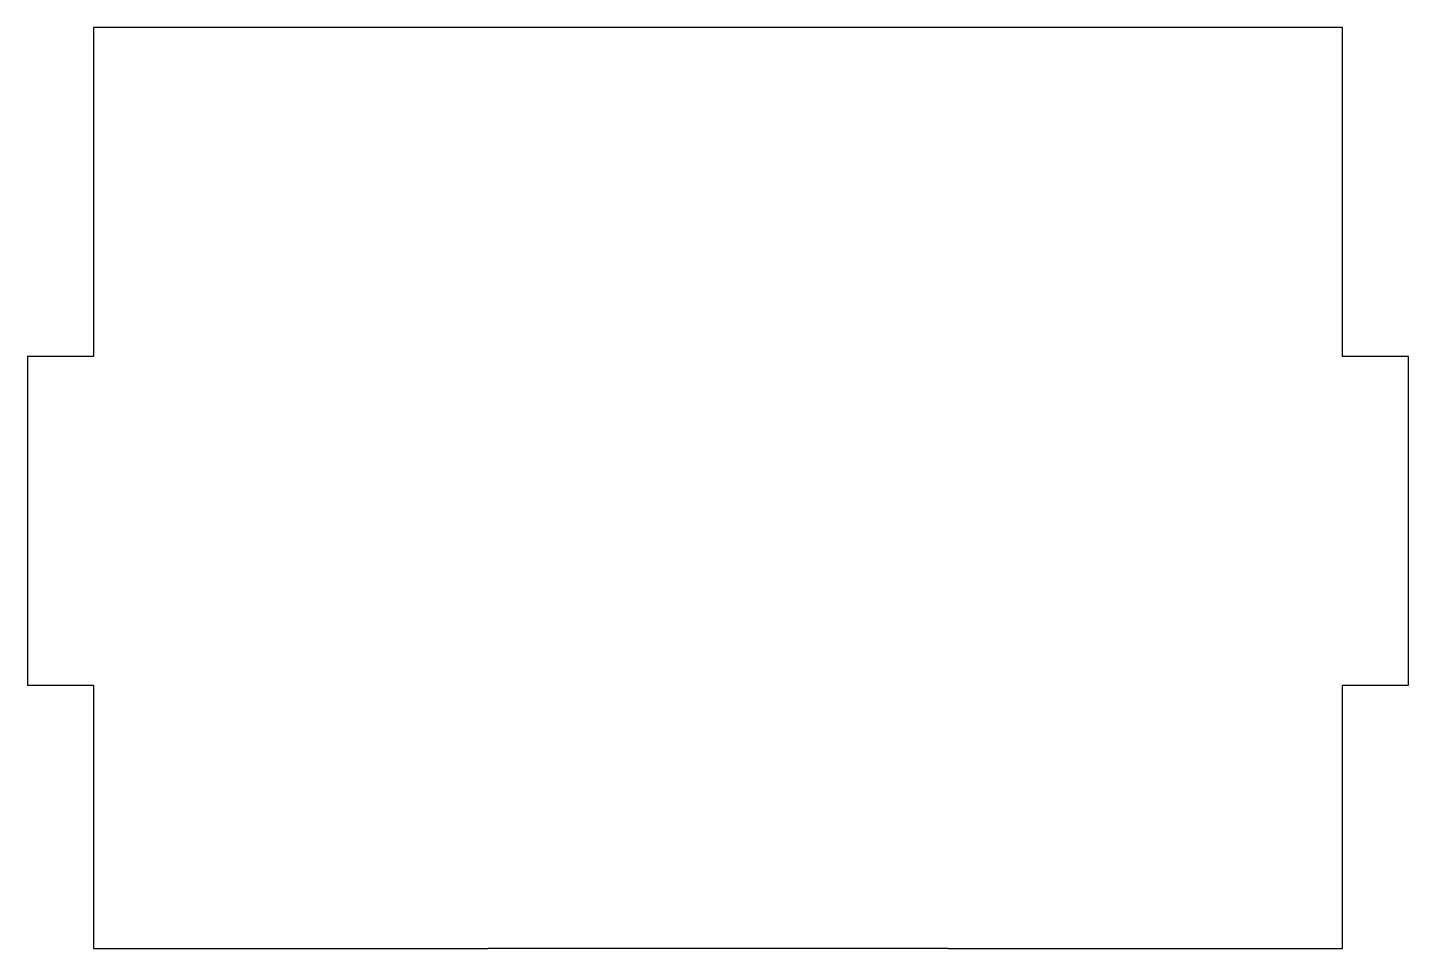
# Model space of a CAD drawing. Header units: millimetres. Extents: x -31.5 to 31.5, y -107 to -65.
import ezdxf

# ---------------------------------------------------------------- set-up
doc = ezdxf.new("R2010")
doc.units = ezdxf.units.MM
doc.layers.get('0').update_dxf_attribs({"linetype": 'CONTINUOUS'})

msp = doc.modelspace()

# ---------------------------------------------------------------- linework, layer by layer
for p, q in [((28.5, -65), (-28.5, -65)), ((-28.5, -65), (-28.5, -80)), ((28.5, -80), (28.5, -65)), ((-28.5, -80), (-31.5, -80)), ((-31.5, -80), (-31.5, -95)), ((31.5, -80), (28.5, -80)), ((31.5, -95), (31.5, -80)), ((-31.5, -95), (-28.5, -95)), ((-28.5, -95), (-28.5, -107)), ((28.5, -107), (28.5, -95)), ((28.5, -95), (31.5, -95)), ((-28.5, -107), (-10.5, -107)), ((10.5, -107), (-10.5, -107)), ((10.5, -107), (28.5, -107))]:
    msp.add_line(p, q)

doc.saveas('drawing.dxf')
